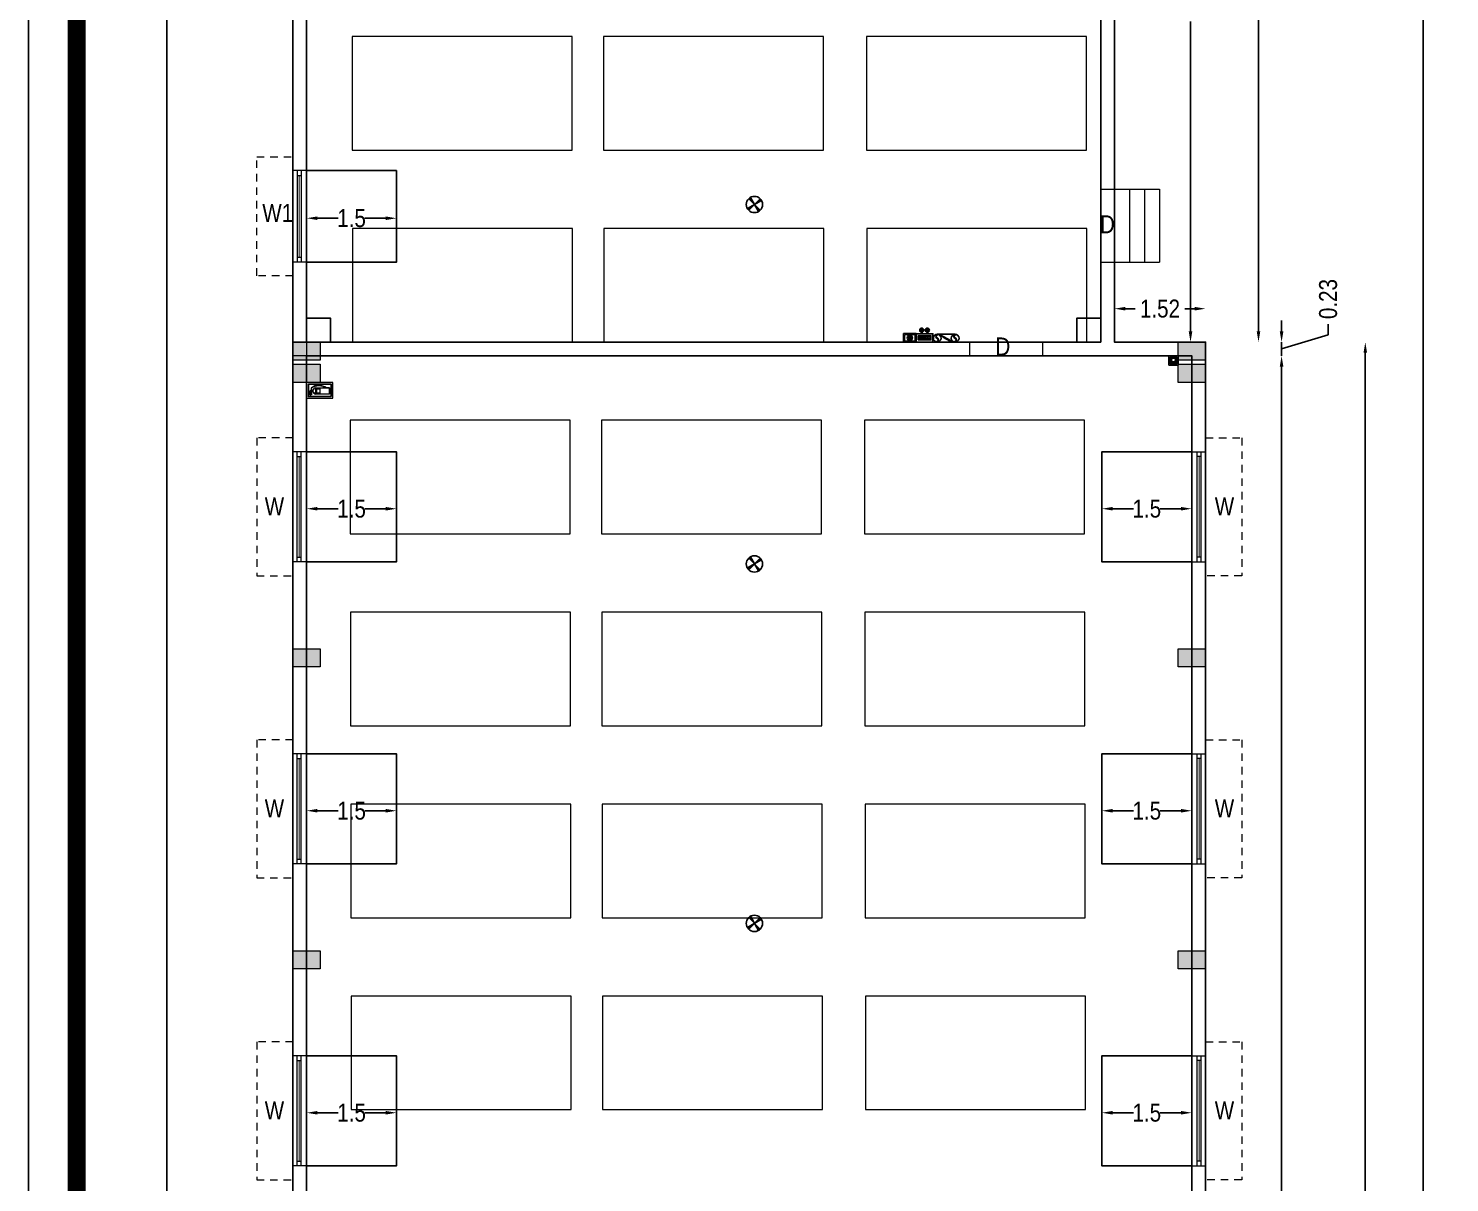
# Model space of a CAD drawing. Header units: metres. Extents: x 3750 to 6203, y 1588 to 3614.
# Drawn here: x 3750.25 to 3773.98, y 1624.79 to 1644.06 of the extents above; entities that cross this region are included whole.
import ezdxf

# ---------------------------------------------------------------- set-up
doc = ezdxf.new("R2010")
doc.units = ezdxf.units.M
doc.linetypes.add('HIDDEN2', pattern=[0.1875, 0.125, -0.0625])
for name, color, linetype in [('00', 7, 'Continuous'), ('BLK_1_FLR_0_CARPET_AREA', 14, 'Continuous'), ('BLK_1_FLR_0_KITCHEN', 2, 'Continuous'), ('BLK_1_FLR_0_REGULAR_ROOM_1', 2, 'Continuous'), ('BLK_1_FLR_0_ROOF_AREA', 54, 'Continuous'), ('BLK_1_FLR_0_ROOM_1_LIGHT_VENTILATION_1', 2, 'Continuous'), ('BLK_1_FLR_0_WASH', 30, 'Continuous'), ('SOLAR_PANEL', 3, 'Continuous'), ('VPORTS', 6, 'Continuous')]:
    doc.layers.add(name, color=color, linetype=linetype)
doc.styles.get("Standard").update_dxf_attribs({"font": 'swissc.ttf'})
doc.styles.add('style2a', font='swissc.ttf')
doc.dimstyles.new('ISO-25', dxfattribs={"dimtxt": 0.6, "dimasz": 0.18, "dimexe": 1.25, "dimexo": 0.625, "dimtad": 1, "dimdsep": 46, "dimtxsty": 'Standard', "dimcen": 0.18, "dimse1": 1, "dimse2": 1, "dimadec": 0, "dimazin": 0, "dimtfac": 1, "dimtmove": 0, "dimatfit": 3, "dimfxl": 0, "dimarcsym": 0})
doc.dimstyles.get("Standard").update_dxf_attribs({"dimtxt": 0.3, "dimasz": 0.18, "dimexe": 0.18, "dimexo": 0.0625, "dimgap": 0.09, "dimtad": 0, "dimzin": 0, "dimdsep": 46, "dimtxsty": 'style2a', "dimcen": 0.09, "dimse1": 1, "dimse2": 1, "dimadec": 0, "dimazin": 0, "dimtfac": 1, "dimtofl": 0, "dimtmove": 0, "dimatfit": 3, "dimfxl": 0, "dimtolj": 1, "dimtzin": 0, "dimarcsym": 0})

# ---------------------------------------------------------------- blocks, each defined once
blk = doc.blocks.new('*D8')
at = {"color": 0, "lineweight": -2, "ltscale": 10}
for p, q in [((3771.175461141424, 1639.004308479244), (3771.175461141424, 1639.184308479243)), ((3771.175461141424, 1638.709308479243), (3771.953026076488, 1638.942577959763)), ((3771.953026076488, 1638.942577959763), (3771.953026076488, 1639.122577959763)), ((3771.175461141424, 1638.594308479244), (3771.175461141424, 1638.824308479243)), ((3771.175461141424, 1638.414308479243), (3771.175461141424, 1638.234308479244))]:
    blk.add_line(p, q, dxfattribs=at)
at = {"color": 0, "ltscale": 10}
for points in [[(3771.145461141423, 1639.004308479244), (3771.205461141426, 1639.004308479244), (3771.175461141424, 1638.824308479243)], [(3771.145461141423, 1638.414308479243), (3771.205461141426, 1638.414308479243), (3771.175461141424, 1638.594308479244)]]:
    blk.add_solid(points, dxfattribs=at)
at = {"layer": 'Defpoints', "color": 0, "ltscale": 10}
for p in [(3769.448386127872, 1638.824308479243), (3771.175461141424, 1638.824308479243), (3769.448386127872, 1638.594308479244)]:
    blk.add_point(p, dxfattribs=at)
at = {"color": 0, "lineweight": 18, "ltscale": 10, "insert": (3771.953026076488, 1639.541603933787), "char_height": 0.3, "attachment_point": 5, "rotation": 90, "style": 'style2a'}
blk.add_mtext('\\A1;0.23', dxfattribs=at)
blk = doc.blocks.new('*D25')
at = {"color": 0, "lineweight": -2, "ltscale": 10}
for p, q in [((3771.175461141479, 1638.414308479243), (3771.175461141479, 1624.103853933791)), ((3771.175461141479, 1608.754308479247), (3771.175461141479, 1623.0647630247))]:
    blk.add_line(p, q, dxfattribs=at)
at = {"color": 0, "ltscale": 10}
for points in [[(3771.14546114148, 1638.414308479243), (3771.20546114148, 1638.414308479243), (3771.175461141479, 1638.594308479244)], [(3771.14546114148, 1608.754308479247), (3771.20546114148, 1608.754308479247), (3771.175461141479, 1608.574308479247)]]:
    blk.add_solid(points, dxfattribs=at)
at = {"layer": 'Defpoints', "color": 0, "ltscale": 10}
for p in [(3769.448386127873, 1638.594308479244), (3769.675587042269, 1608.574308479247), (3771.175461141479, 1608.574308479247)]:
    blk.add_point(p, dxfattribs=at)
at = {"color": 0, "lineweight": 18, "ltscale": 10, "insert": (3771.175461141479, 1623.584308479244), "char_height": 0.3, "attachment_point": 5, "rotation": 90, "style": 'style2a'}
blk.add_mtext('\\A1;30.02', dxfattribs=at)
blk = doc.blocks.new('*D11')
at = {"color": 0, "lineweight": -2, "ltscale": 10}
for p, q in [((3769.655433705409, 1650.374307443821), (3769.655433705409, 1645.201840429065)), ((3769.655433705409, 1639.004308479244), (3769.655433705409, 1644.176775494))]:
    blk.add_line(p, q, dxfattribs=at)
at = {"color": 0, "ltscale": 10}
for points in [[(3769.625433705409, 1650.374307443821), (3769.685433705409, 1650.374307443821), (3769.655433705409, 1650.554307443821)], [(3769.625433705409, 1639.004308479244), (3769.685433705409, 1639.004308479244), (3769.655433705409, 1638.824308479243)]]:
    blk.add_solid(points, dxfattribs=at)
at = {"layer": 'Defpoints', "color": 0, "ltscale": 10}
for p in [(3767.928358691842, 1650.554307443821), (3769.655433705409, 1650.554307443821), (3767.928358691842, 1638.824308479243, 5081.650757563739)]:
    blk.add_point(p, dxfattribs=at)
at = {"color": 0, "lineweight": 18, "ltscale": 10, "insert": (3769.655433705409, 1644.689307961531), "char_height": 0.3, "attachment_point": 5, "rotation": 90, "style": 'style2a'}
blk.add_mtext('\\A1;11.73', dxfattribs=at)
blk = doc.blocks.new('*D12')
at = {"color": 0, "lineweight": -2, "ltscale": 10}
for p, q in [((3768.565587042266, 1639.381134861323), (3768.732405224087, 1639.381134861323)), ((3769.725587042271, 1639.381134861323), (3769.558768860451, 1639.381134861323))]:
    blk.add_line(p, q, dxfattribs=at)
at = {"color": 0, "ltscale": 10}
for points in [[(3768.565587042266, 1639.411134861323), (3768.565587042266, 1639.351134861323), (3768.385587042266, 1639.381134861323)], [(3769.725587042271, 1639.411134861323), (3769.725587042271, 1639.351134861323), (3769.905587042271, 1639.381134861323)]]:
    blk.add_solid(points, dxfattribs=at)
at = {"layer": 'Defpoints', "color": 0, "ltscale": 10}
for p in [(3768.385587042266, 1639.381134861323), (3768.385587042266, 1638.22924704523), (3769.905587042271, 1638.172424104453)]:
    blk.add_point(p, dxfattribs=at)
at = {"color": 0, "lineweight": 18, "ltscale": 10, "insert": (3769.145587042269, 1639.381134861323), "char_height": 0.3, "attachment_point": 5, "style": 'style2a'}
blk.add_mtext('\\A1;1.52', dxfattribs=at)
blk = doc.blocks.new('*D28')
at = {"color": 0, "lineweight": -2, "ltscale": 10}
for p, q in [((3770.790331747669, 1656.934307443821), (3770.790331747669, 1648.482230039455)), ((3770.790331747669, 1639.004308479244), (3770.790331747669, 1647.45638588361))]:
    blk.add_line(p, q, dxfattribs=at)
at = {"color": 0, "ltscale": 10}
for points in [[(3770.760331747669, 1656.934307443821), (3770.820331747671, 1656.934307443821), (3770.790331747669, 1657.114307443821)], [(3770.760331747669, 1639.004308479244), (3770.820331747671, 1639.004308479244), (3770.790331747669, 1638.824308479243)]]:
    blk.add_solid(points, dxfattribs=at)
at = {"layer": 'Defpoints', "color": 0, "ltscale": 10}
for p in [(3768.385587042268, 1657.114307443821), (3768.385587042268, 1638.824308479243), (3770.790331747669, 1638.824308479243)]:
    blk.add_point(p, dxfattribs=at)
at = {"color": 0, "lineweight": 18, "ltscale": 10, "insert": (3770.790331747669, 1647.969307961531), "char_height": 0.3, "attachment_point": 5, "rotation": 90, "style": 'style2a'}
blk.add_mtext('\\A1;18.29', dxfattribs=at)
blk = doc.blocks.new('*D29')
at = {"color": 0, "lineweight": -2, "ltscale": 10}
for p, q in [((3772.573099527984, 1638.644308479243), (3772.573099527984, 1624.104438349375)), ((3772.573099527984, 1608.524308479247), (3772.573099527984, 1623.064178609115))]:
    blk.add_line(p, q, dxfattribs=at)
at = {"color": 0, "ltscale": 10}
for points in [[(3772.543099527985, 1638.644308479243), (3772.603099527984, 1638.644308479243), (3772.573099527984, 1638.824308479243)], [(3772.543099527985, 1608.524308479247), (3772.603099527984, 1608.524308479247), (3772.573099527984, 1608.344308479247)]]:
    blk.add_solid(points, dxfattribs=at)
at = {"layer": 'Defpoints', "color": 0, "ltscale": 10}
for p in [(3769.90558704227, 1638.824308479243), (3769.905587042273, 1608.344308479247), (3772.573099527984, 1608.344308479247)]:
    blk.add_point(p, dxfattribs=at)
at = {"color": 0, "lineweight": 18, "ltscale": 10, "insert": (3772.573099527984, 1623.584308479244), "char_height": 0.3, "attachment_point": 5, "rotation": 90, "style": 'style2a'}
blk.add_mtext('\\A1;30.48', dxfattribs=at)
blk = doc.blocks.new('*D30')
at = {"layer": 'BLK_1_FLR_0_ROOM_1_LIGHT_VENTILATION_1', "color": 0, "lineweight": -2}
for p, q in [((3768.355568446143, 1625.958306493498), (3768.702613900688, 1625.958306493498)), ((3769.495568446143, 1625.958306493498), (3769.148522991598, 1625.958306493498))]:
    blk.add_line(p, q, dxfattribs=at)
at = {"layer": 'BLK_1_FLR_0_ROOM_1_LIGHT_VENTILATION_1', "color": 0}
for points in [[(3768.355568446143, 1625.988306493498), (3768.355568446143, 1625.928306493497), (3768.175568446144, 1625.958306493498)], [(3769.495568446143, 1625.988306493498), (3769.495568446143, 1625.928306493497), (3769.675568446143, 1625.958306493498)]]:
    blk.add_solid(points, dxfattribs=at)
at = {"layer": 'Defpoints', "color": 0}
for p in [(3768.175568446144, 1625.989743031779), (3769.675568446143, 1625.989743031779), (3769.675568446143, 1625.958306493498)]:
    blk.add_point(p, dxfattribs=at)
at = {"layer": 'BLK_1_FLR_0_ROOM_1_LIGHT_VENTILATION_1', "color": 0, "insert": (3768.925568446144, 1625.958306493498), "char_height": 0.3, "attachment_point": 5}
blk.add_mtext('1.5', dxfattribs=at)
blk = doc.blocks.new('*D34')
at = {"layer": 'BLK_1_FLR_0_ROOM_1_LIGHT_VENTILATION_1', "color": 0, "lineweight": -2}
for p, q in [((3768.35556844614, 1630.999973160166), (3768.702613900685, 1630.999973160166)), ((3769.495568446141, 1630.999973160166), (3769.148522991594, 1630.999973160166))]:
    blk.add_line(p, q, dxfattribs=at)
at = {"layer": 'BLK_1_FLR_0_ROOM_1_LIGHT_VENTILATION_1', "color": 0}
for points in [[(3768.35556844614, 1631.029973160166), (3768.35556844614, 1630.969973160166), (3768.175568446139, 1630.999973160166)], [(3769.495568446141, 1631.029973160166), (3769.495568446141, 1630.969973160166), (3769.675568446141, 1630.999973160166)]]:
    blk.add_solid(points, dxfattribs=at)
at = {"layer": 'Defpoints', "color": 0}
for p in [(3768.175568446139, 1631.031409698445), (3769.675568446141, 1631.031409698445), (3769.675568446141, 1630.999973160166)]:
    blk.add_point(p, dxfattribs=at)
at = {"layer": 'BLK_1_FLR_0_ROOM_1_LIGHT_VENTILATION_1', "color": 0, "insert": (3768.925568446139, 1630.999973160166), "char_height": 0.3, "attachment_point": 5}
blk.add_mtext('1.5', dxfattribs=at)
blk = doc.blocks.new('*D35')
at = {"layer": 'BLK_1_FLR_0_ROOM_1_LIGHT_VENTILATION_1', "color": 0, "lineweight": -2}
for p, q in [((3768.355568446121, 1636.041639826831), (3768.702613900666, 1636.041639826831)), ((3769.495568446121, 1636.041639826831), (3769.148522991577, 1636.041639826831))]:
    blk.add_line(p, q, dxfattribs=at)
at = {"layer": 'BLK_1_FLR_0_ROOM_1_LIGHT_VENTILATION_1', "color": 0}
for points in [[(3768.355568446121, 1636.071639826831), (3768.355568446121, 1636.011639826831), (3768.175568446122, 1636.041639826831)], [(3769.495568446121, 1636.071639826831), (3769.495568446121, 1636.011639826831), (3769.67556844612, 1636.041639826831)]]:
    blk.add_solid(points, dxfattribs=at)
at = {"layer": 'Defpoints', "color": 0}
for p in [(3768.175568446122, 1636.07307636511), (3769.67556844612, 1636.07307636511), (3769.67556844612, 1636.041639826831)]:
    blk.add_point(p, dxfattribs=at)
at = {"layer": 'BLK_1_FLR_0_ROOM_1_LIGHT_VENTILATION_1', "color": 0, "insert": (3768.925568446122, 1636.041639826831), "char_height": 0.3, "attachment_point": 5}
blk.add_mtext('1.5', dxfattribs=at)
blk = doc.blocks.new('*D46')
at = {"layer": 'BLK_1_FLR_0_ROOM_1_LIGHT_VENTILATION_1', "color": 0, "lineweight": -2}
for p, q in [((3755.079559610221, 1640.891071243031), (3755.426605064767, 1640.891071243031)), ((3756.219559610221, 1640.891071243031), (3755.872514155676, 1640.891071243031))]:
    blk.add_line(p, q, dxfattribs=at)
at = {"layer": 'BLK_1_FLR_0_ROOM_1_LIGHT_VENTILATION_1', "color": 0}
for points in [[(3755.079559610221, 1640.921071243031), (3755.079559610221, 1640.861071243031), (3754.899559610223, 1640.891071243031)], [(3756.219559610221, 1640.921071243031), (3756.219559610221, 1640.861071243031), (3756.399559610223, 1640.891071243031)]]:
    blk.add_solid(points, dxfattribs=at)
at = {"layer": 'Defpoints', "color": 0}
for p in [(3754.899559610223, 1640.92250778131), (3754.899559610223, 1640.891071243031), (3756.399559610223, 1640.92250778131)]:
    blk.add_point(p, dxfattribs=at)
at = {"layer": 'BLK_1_FLR_0_ROOM_1_LIGHT_VENTILATION_1', "color": 0, "insert": (3755.649559610223, 1640.891071243031), "char_height": 0.3, "attachment_point": 5}
blk.add_mtext('1.5', dxfattribs=at)
blk = doc.blocks.new('auto-sprinkler')
at = {"layer": '00'}
h = blk.add_hatch(color=161, dxfattribs=at)
h.dxf.hatch_style = 1
h.paths.add_polyline_path([(5.82e-14, -1.293e-13), (-0.0750000000000014, 0.1299038105677039, 0.0655434628151658), (-0.106066017177958, 0.1060660171780574)])
h.paths.add_polyline_path([(-1.805e-13, -6.54e-14), (0.1299038105676527, 0.0749999999999943, 0.0655434628153172), (0.1060660171779424, 0.1060660171780148)])
h.paths.add_polyline_path([(0.0749999999999432, -0.1299038105676598, 0.0655434628150144), (0.1060660171778358, -0.1060660171780774), (5.83e-14, -1.293e-13)])
h.paths.add_polyline_path([(-0.129903810567711, -0.0749999999999502, 0.0655434628151658), (-0.1060660171780645, -0.1060660171779068), (-1.804e-13, -6.53e-14)])
at = {"layer": '00', "color": 170}
for points in [[(-0.1299038105676409, -0.0749999999999098), (0.1299038105675827, 0.0749999999999538)], [(-0.1060660171781656, -0.1060660171780079), (0.1060660171777663, 0.1060660171778387)], [(0.1060660171777663, -0.1060660171780079), (-0.1060660171778245, 0.106066017177924)], [(0.0749999999999027, -0.1299038105675898), (-0.0749999999999609, 0.1299038105676338)]]:
    blk.add_lwpolyline(points, dxfattribs=at)
blk.add_circle((-2.91e-14, 2.2e-14), 0.15, dxfattribs=at)
blk = doc.blocks.new('cylinder1')
for color, points in [(250, [(-7.5, 38.5), (-7.5, 37), (-1.5, 37), (1.819e-12, 37), (1.819e-12, 38.49999999999989)]), (250, [(-1.5, 36.49111867737474), (-1.5, 37), (-7.5, 35.86409997163537), (-7.5, 35.60965931032275), (-6.156004991853456, 35.60965931032275)]), (7, [(-3.582362558996101, 28.5413344918561, 1), (-4.882362558996101, 28.5413344918561, 1)]), (250, [(-1.5, 37), (-1.5, 33), (0, 33), (0, 34), (-0.25, 34), (-0.25, 36), (0, 36), (0, 37)]), (253, [(0.25, 36), (-0.25, 36), (-0.25, 34), (0.25, 34)]), (250, [(1.5, 37), (0, 37), (0, 36), (0.25, 36), (0.25, 34), (0, 34), (0, 33), (1.5, 33)]), (250, [(1.5, 36), (1.5, 35.5), (6.005287903726634, 35.5, -0.3128595630404711), (6, 6.750000000000008), (6, 6.199155247696468, 0.33166186902408), (6.116349988142244, 36)]), (254, [(6, 5.949155247696468), (6, 5.699155247696468), (6.5, 5.699155247696468), (6.5, 7.499999999999996), (6, 7.499999999999996), (6, 7.249999999999996), (6.25, 7.249999999999996), (6.25, 5.949155247696468)])]:
    blk.add_hatch(color=color).paths.add_polyline_path(points)
at = {"lineweight": 25}
for points in [[(-1.5, 36.49111867737474), (-6.156004991853478, 35.60965931032274), (-7.5, 35.60965931032274), (-7.5, 35.86409997163537), (-1.5, 37), (-7.5, 37), (-7.5, 38.5), (1.819e-12, 38.49999999999989), (1.819e-12, 37)], [(-1.5, 37), (1.5, 37), (1.5, 32.80947501931109)], [(-1.5, 32.80947501931109), (-1.5, 37)], [(-1.5, 33), (1.5, 33)], [(0, 36), (0, 37)], [(0, 33), (0, 34)]]:
    blk.add_lwpolyline(points, dxfattribs=at)
at = {"lineweight": 15}
blk.add_lwpolyline([(-6, 27), (6, 27, 0.9999999999999998)], format="xyb", close=True, dxfattribs=at)
at = {"lineweight": 25}
blk.add_lwpolyline([(0.25, 34), (0.25, 36), (-0.25, 36), (-0.25, 34)], close=True, dxfattribs=at)
at = {"lineweight": 20}
blk.add_lwpolyline([(6, 6.75), (6, 6.199155247696468, 0.33166186902408), (6.116349988142244, 36), (1.5, 36), (1.5, 35.5), (6.005287903726638, 35.5, -0.3128595630404712)], format="xyb", close=True, dxfattribs=at)
for points in [[(-6, 27), (6, 27)], [(-6, 0), (6, 0)], [(6, 13.5), (6, 0)], [(6, 6.75), (6, 0)]]:
    blk.add_lwpolyline(points)
at = {"lineweight": 15}
for points in [[(-6, 27), (6, 27), (6, 0), (-6, 0)], [(-4, 19), (-4, 25), (4, 25), (4, 19)]]:
    blk.add_lwpolyline(points, close=True, dxfattribs=at)
blk.add_lwpolyline([(6, 5.949155247696468), (6, 5.699155247696468), (6.5, 5.699155247696468), (6.5, 7.499999999999996), (6, 7.499999999999996), (6, 7.249999999999996), (6.25, 7.249999999999996), (6.25, 5.949155247696468)], close=True)
at = {"lineweight": 25}
blk.add_circle((-4.232362558996101, 28.5413344918561), 0.75, dxfattribs=at)
blk.add_circle((-4.232362558996101, 28.5413344918561), 0.65)
blk = doc.blocks.new('cylinderfinal')
at = {"lineweight": 20}
for points in [[(-13.5, -45), (13.5, -45), (13.5, 0), (-13.5, 0)], [(-10.5, -42), (10.5, -42), (10.5, -3.000000000000003), (-10.5, -3)]]:
    blk.add_lwpolyline(points, close=True, dxfattribs=at)
blk.add_lwpolyline([(-10.5, -42), (10.5, -42), (10.5, -3.000000000000003), (-10.5, -3)], close=True)
at = {"lineweight": 15, "xscale": 0.8699999999998906, "yscale": 0.8699999999998906, "zscale": 1.5}
blk.add_blockref('cylinder1', (-0.9169508714730908, -39.34066445374083), dxfattribs=at)
blk = doc.blocks.new('siern')
blk.add_hatch(color=5).paths.add_polyline_path([(-0.1593222198534196, 4.061119889346909, -0.050918795279975), (-2.084215844903134, 0.0151086477926867, 0.0925672966546958), (-4.033540109677136, -4.074294274310353, -0.0032073073232835), (-4.026732467605971, -4.061119889249931, -0.0483688946395163), (-3.836825126619751, -3.704532133112332, -0.0178884246563004), (-1.736111600250296, -0.1050856800138717, 0.1175623139878069)])
at = {"layer": 'VPORTS', "lineweight": 18}
h = blk.add_hatch(color=20, dxfattribs=at)
edge = h.paths.add_edge_path()
edge.add_arc((-3.003242993894826, 5.125836620620271), 1.15591213153334, 152.305571092109, 342.6944289075761)
edge.add_arc((-1.069537870018141, 4.324869732675344), 0.947658435111645, -16.15980825423901, 151.159808253957, ccw=False)
edge.add_arc((-1.182811693612317, 4.598336933856721), 1.155912131525198, 332.3055710921348, 522.6944289076076)
edge.add_arc((-3.116516817488141, 5.399303821803434), 0.9476584351198534, 163.8401917457499, 331.159808253898, ccw=False)
h = blk.add_hatch(color=20, dxfattribs=at)
edge = h.paths.add_edge_path()
edge.add_arc((-3.003242993894497, -4.598336933864606), 1.155912131531942, 152.3055710922763, 342.6944289077433)
edge.add_arc((-1.069537870018141, -5.399303821805893), 0.947658435111645, -16.15980825423901, 151.159808253957, ccw=False)
edge.add_arc((-1.182811693611987, -5.125836620620876), 1.155912131526594, 332.3055710919675, 522.6944289074403)
edge.add_arc((-3.116516817488947, -4.324869732677806), 0.9476584351170516, 163.8401917461589, 331.1598082543069, ccw=False)
at = {"color": 1}
for points in [[(-4.186054687499563, -4.862086777240619), (-4.186054687499563, 4.862086777240619)], [(0, -4.862086777240619), (0, 4.862086777240619)]]:
    blk.add_lwpolyline(points, dxfattribs=at)
at = {"color": 5}
blk.add_lwpolyline([(-0.1593222198534196, 4.061119889346909, -0.050918795279975), (-2.084215844903134, 0.0151086477926867, 0.0925672966540532), (-4.033540109669047, -4.074294274279964, -0.0196862209365316), (-1.736111600250296, -0.1050856800138717, 0.1175623139878069)], format="xyb", close=True, dxfattribs=at)
at = {"layer": 'VPORTS', "color": 251, "lineweight": 18}
for points in [[(-4.026732467633336, 5.663053665186451, 1.095032819744272), (-1.899656831361426, 4.781990088442399, -0.8950427931265029), (-0.159322219880778, 4.061119889294785, 1.095032819744327), (-2.286397856138135, 4.942183466031565, -0.8950427931261273)], [(-4.026732467633336, -4.061119889302061, 1.095032819744272), (-1.899656831361426, -4.942183466038841, -0.8950427931265029), (-0.159322219880778, -5.663053665186451, 1.095032819744327), (-2.286397856138135, -4.781990088442399, -0.8950427931261273)]]:
    blk.add_lwpolyline(points, format="xyb", close=True, dxfattribs=at)
at = {"layer": 'VPORTS'}
for centre in [(-2.093027343749779, 4.862086777240619), (-2.093027343749779, -4.862086777240619)]:
    blk.add_circle(centre, 2.09302734375, dxfattribs=at)
at = {"layer": 'VPORTS', "lineweight": 18}
blk.add_circle((-2.093027343749779, -4.862086777240619), 2.09302734375, dxfattribs=at)
blk = doc.blocks.new('EmerLight')
at = {"lineweight": 18}
h = blk.add_hatch(dxfattribs=at)
h.set_pattern_fill('HONEY', color=145, scale=7.5, style=0)
h.set_pattern_definition([(0, (-23575.41711731013, -1310.215376773727), (1.40625, 0.8118988124999997), [0.9375, -1.875]), (120, (-23575.41711731013, -1310.215376773727), (-1.406249996927416, 0.8118988178218671), [0.9374999999999996, -1.874999999999999]), (59.99999999999999, (-23575.41711731013, -1310.215376773727), (3.0725816e-09, 1.623797630321865), [-1.875, 0.9375])])
h.paths.add_polyline_path([(-3.75, 2.25), (9.75, 2.25), (9.75, 6.75), (-3.75, 6.75)])
h = blk.add_hatch(color=1)
edge = h.paths.add_edge_path()
edge.add_arc((0, 12.75), 2.25, 0, 360)
for points in [[(-0.375, 9), (0.375, 9), (0.375, 10.53147008133764, -0.083920216900384), (-0.375, 10.53147008133764)], [(6.375, 10.53147008133764, -0.083920216900384), (5.625, 10.53147008133764), (5.625, 9), (6.375, 9)]]:
    blk.add_hatch(color=171).paths.add_polyline_path(points)
h = blk.add_hatch(color=1)
edge = h.paths.add_edge_path()
edge.add_arc((6, 12.75), 2.25, 0, 360)
at = {"color": 5}
for points in [[(-6, 0), (12, 0), (12, 9), (-6, 9)], [(-3.75, 2.25), (9.75, 2.25), (9.75, 6.75), (-3.75, 6.75)]]:
    blk.add_lwpolyline(points, close=True, dxfattribs=at)
at = {"color": 171}
for points in [[(-0.375, 10.53147008133766), (-0.375, 9)], [(0.375, 10.53147008133766), (0.375, 9)], [(5.625, 10.53147008133766), (5.625, 9)], [(6.375, 10.53147008133766), (6.375, 9)]]:
    blk.add_lwpolyline(points, dxfattribs=at)
at = {"color": 1}
for centre in [(0, 12.75), (6, 12.75)]:
    blk.add_circle(centre, 2.25, dxfattribs=at)
blk = doc.blocks.new('switch1')
for points in [[(-7.875, 10.34466991411068), (-7.5, 9.96966991411068), (-7.5, 2.030330085889318), (-7.875, 1.655330085889318)], [(7.344669914111362, 10.87500000000051), (6.969669914111362, 10.5), (-6.969669914111362, 10.50000000000051), (-7.344669914111362, 10.875)], [(-7.344669914111362, 1.124999999999487), (-6.969669914111362, 1.5), (6.969669914111362, 1.499999999999485), (7.344669914111362, 1.125)], [(7.875, 1.655330085889318), (7.5, 2.030330085889318), (7.5, 9.96966991411068), (7.875, 10.34466991411068)]]:
    blk.add_hatch(color=254).paths.add_polyline_path(points)
h = blk.add_hatch(color=20)
edge = h.paths.add_edge_path()
edge.add_arc((0, 6), 3.75, 0, 360)
edge = h.paths.add_edge_path(flags=17)
edge.add_arc((0, 6), 2.25, 0, 360)
h = blk.add_hatch()
h.set_pattern_fill('ANSI31', color=1, scale=0.3, style=0)
h.set_pattern_definition([(45, (0, 0), (-0.6735192090801866, 0.6735192090801866), [])])
edge = h.paths.add_edge_path()
edge.add_arc((0, 6), 2.25, 0, 360)
at = {"color": 7, "lineweight": 25}
blk.add_lwpolyline([(-9, 0), (9, 0), (9, 12), (-9, 12)], close=True, dxfattribs=at)
at = {"color": 7, "lineweight": 20}
for points in [[(-7.875, 10.34466991411068), (-7.5, 9.96966991411068), (-7.5, 2.030330085889318), (-7.875, 1.655330085889318)], [(7.344669914111362, 10.87500000000051), (6.969669914111362, 10.5), (-6.969669914111362, 10.50000000000051), (-7.344669914111362, 10.875)], [(-7.344669914111362, 1.124999999999487), (-6.969669914111362, 1.5), (6.969669914111362, 1.499999999999485), (7.344669914111362, 1.125)], [(7.875, 1.655330085889318), (7.5, 2.030330085889318), (7.5, 9.96966991411068), (7.875, 10.34466991411068)]]:
    blk.add_lwpolyline(points, close=True, dxfattribs=at)
at = {"color": 20, "lineweight": 5}
for radius in [3.75, 2.25]:
    blk.add_circle((0, 6), radius, dxfattribs=at)
blk = doc.blocks.new('firehose')
for color, points in [(1, [(17.86590924663701, -33.80699138375383, -0.116019250224305), (19.87579712504467, -42.77884124641268, 8.409187339897612), (14.59864054587834, -51.09568462217719), (14.77462580959121, -50.77462580962811, 0.1304771358826283), (16.87429619267437, -42.26563069466236, -8.334124280871839)]), (1, [(14.77462580960812, -50.77462580959722), (16.97056274847867, -52.97056274847321, 1.016121270503578), (-17.69770766127203, -32.71501239939127, 0.1199886114363758), (-17.22691750119171, -41.21855472397618, -1.237160893247075)]), (46, [(11.7215557009913, -56.1764135710655), (11.1782557328388, -55.44013883738443), (13.28999017388378, -53.48312164735034), (14.77462580960855, -50.77462580959764), (16.97056274848546, -52.97056274848), (14.64841727244311, -54.01667111922507)])]:
    blk.add_hatch(color=color).paths.add_polyline_path(points)
at = {"color": 240}
blk.add_lwpolyline([(-36, -72), (36, -72), (36, 0), (-36, 0)], close=True, dxfattribs=at)
at = {"color": 46}
blk.add_lwpolyline([(11.7215557009913, -56.1764135710655), (11.1782557328388, -55.44013883738443), (13.28999017388378, -53.48312164735034), (14.77462580960855, -50.77462580959764), (16.97056274848546, -52.97056274848), (14.64841727244311, -54.01667111922507)], close=True, dxfattribs=at)
at = {"color": 240}
for radius in [36, 33, 30, 27, 24]:
    blk.add_circle((0, -36), radius, dxfattribs=at)
for centre, radius, start, end in [((0, -36), 21, 341.1675392881562, 315.0000000001473), ((0, -36), 18, 6.997948917371504, 339.6294282853439), ((-0.2015950538298057, -42.56555608450435), 20.07852502711841, 328.7873606831993, 150.6199113101466), ((-0.2015950538298057, -42.56555608450435), 17.0785250271184, 331.2710783775393, 175.476322851673)]:
    blk.add_arc(centre, radius, start, end, dxfattribs=at)
blk = doc.blocks.new('*D549')
at = {"layer": 'BLK_1_FLR_0_ROOM_1_LIGHT_VENTILATION_1', "color": 0, "lineweight": -2}
for p, q in [((3755.079578206353, 1625.958306493496), (3755.426623660898, 1625.958306493496)), ((3756.219578206354, 1625.958306493496), (3755.872532751808, 1625.958306493496))]:
    blk.add_line(p, q, dxfattribs=at)
at = {"layer": 'BLK_1_FLR_0_ROOM_1_LIGHT_VENTILATION_1', "color": 0}
for points in [[(3755.079578206353, 1625.988306493496), (3755.079578206353, 1625.928306493496), (3754.899578206353, 1625.958306493496)], [(3756.219578206354, 1625.988306493496), (3756.219578206354, 1625.928306493496), (3756.399578206353, 1625.958306493496)]]:
    blk.add_solid(points, dxfattribs=at)
at = {"layer": 'Defpoints', "color": 0}
for p in [(3754.899578206353, 1625.989743031777), (3754.899578206353, 1625.958306493496), (3756.399578206353, 1625.989743031777)]:
    blk.add_point(p, dxfattribs=at)
at = {"layer": 'BLK_1_FLR_0_ROOM_1_LIGHT_VENTILATION_1', "color": 0, "insert": (3755.649578206353, 1625.958306493496), "char_height": 0.3, "attachment_point": 5}
blk.add_mtext('1.5', dxfattribs=at)
blk = doc.blocks.new('*D547')
at = {"layer": 'BLK_1_FLR_0_ROOM_1_LIGHT_VENTILATION_1', "color": 0, "lineweight": -2}
for p, q in [((3755.079578206355, 1630.999973160166), (3755.426623660902, 1630.999973160166)), ((3756.219578206358, 1630.999973160166), (3755.872532751812, 1630.999973160166))]:
    blk.add_line(p, q, dxfattribs=at)
at = {"layer": 'BLK_1_FLR_0_ROOM_1_LIGHT_VENTILATION_1', "color": 0}
for points in [[(3755.079578206355, 1631.029973160165), (3755.079578206355, 1630.969973160166), (3754.899578206357, 1630.999973160166)], [(3756.219578206358, 1631.029973160165), (3756.219578206358, 1630.969973160166), (3756.399578206357, 1630.999973160166)]]:
    blk.add_solid(points, dxfattribs=at)
at = {"layer": 'Defpoints', "color": 0}
for p in [(3754.899578206357, 1631.031409698444), (3754.899578206357, 1630.999973160166), (3756.399578206357, 1631.031409698444)]:
    blk.add_point(p, dxfattribs=at)
at = {"layer": 'BLK_1_FLR_0_ROOM_1_LIGHT_VENTILATION_1', "color": 0, "insert": (3755.649578206357, 1630.999973160166), "char_height": 0.3, "attachment_point": 5}
blk.add_mtext('1.5', dxfattribs=at)
blk = doc.blocks.new('*D548')
at = {"layer": 'BLK_1_FLR_0_ROOM_1_LIGHT_VENTILATION_1', "color": 0, "lineweight": -2}
for p, q in [((3755.079578206376, 1636.041639826831), (3755.426623660921, 1636.041639826831)), ((3756.219578206375, 1636.041639826831), (3755.872532751829, 1636.041639826831))]:
    blk.add_line(p, q, dxfattribs=at)
at = {"layer": 'BLK_1_FLR_0_ROOM_1_LIGHT_VENTILATION_1', "color": 0}
for points in [[(3755.079578206376, 1636.071639826831), (3755.079578206376, 1636.011639826831), (3754.899578206376, 1636.041639826831)], [(3756.219578206375, 1636.071639826831), (3756.219578206375, 1636.011639826831), (3756.399578206374, 1636.041639826831)]]:
    blk.add_solid(points, dxfattribs=at)
at = {"layer": 'Defpoints', "color": 0}
for p in [(3754.899578206376, 1636.07307636511), (3754.899578206376, 1636.041639826831), (3756.399578206374, 1636.07307636511)]:
    blk.add_point(p, dxfattribs=at)
at = {"layer": 'BLK_1_FLR_0_ROOM_1_LIGHT_VENTILATION_1', "color": 0, "insert": (3755.649578206374, 1636.041639826831), "char_height": 0.3, "attachment_point": 5}
blk.add_mtext('1.5', dxfattribs=at)

msp = doc.modelspace()

# ---------------------------------------------------------------- hatches: boundary and pattern name
at = {"lineweight": 18, "ltscale": 10}
h = msp.add_hatch(color=256, dxfattribs=at)
h.dxf.hatch_style = 1
h.paths.add_polyline_path([(3754.669559610234, 1638.824308479243), (3754.669559610234, 1638.519507869623), (3755.126760524637, 1638.519507869623), (3755.126760524637, 1638.824308479243)])
h = msp.add_hatch(color=256, dxfattribs=at)
h.dxf.hatch_style = 1
h.paths.add_polyline_path([(3769.448386127869, 1638.824308479243), (3769.448386127869, 1638.519507869623), (3769.905587042271, 1638.519507869623), (3769.905587042271, 1638.824308479243)])
h = msp.add_hatch(color=256, dxfattribs=at)
h.dxf.hatch_style = 1
h.paths.add_polyline_path([(3754.669559610234, 1638.452685964275), (3754.669559610234, 1638.147885354655), (3755.126760524637, 1638.147885354655), (3755.126760524637, 1638.452685964275)])
h = msp.add_hatch(color=256, dxfattribs=at)
h.dxf.hatch_style = 1
h.paths.add_polyline_path([(3769.448386127869, 1638.452685964275), (3769.448386127869, 1638.147885354655), (3769.905587042271, 1638.147885354655), (3769.905587042271, 1638.452685964275)])
h = msp.add_hatch(color=256, dxfattribs=at)
h.dxf.hatch_style = 1
h.paths.add_polyline_path([(3754.669559610214, 1633.705042117386), (3754.669559610214, 1633.400241507767), (3755.126760524619, 1633.400241507767), (3755.126760524619, 1633.705042117386)])
h = msp.add_hatch(color=256, dxfattribs=at)
h.dxf.hatch_style = 1
h.paths.add_polyline_path([(3769.44838612785, 1633.705042117386), (3769.44838612785, 1633.400241507767), (3769.905587042252, 1633.400241507767), (3769.905587042252, 1633.705042117386)])
h = msp.add_hatch(color=256, dxfattribs=at)
h.dxf.hatch_style = 1
h.paths.add_polyline_path([(3754.669559610234, 1628.66337545072), (3754.669559610234, 1628.358574841102), (3755.126760524637, 1628.358574841102), (3755.126760524637, 1628.66337545072)])
h = msp.add_hatch(color=256, dxfattribs=at)
h.dxf.hatch_style = 1
h.paths.add_polyline_path([(3769.448386127869, 1628.66337545072), (3769.448386127869, 1628.358574841102), (3769.905587042271, 1628.358574841102), (3769.905587042271, 1628.66337545072)])

# ---------------------------------------------------------------- linework, layer by layer
at = {"linetype": 'Continuous', "lineweight": 18}
for p, q in [((3754.669559610226, 1657.114307443819), (3754.669559610226, 1608.344308479247)), ((3768.38558704226, 1641.377507781308), (3768.385587042266, 1657.114307443819)), ((3754.899559610223, 1650.55430744382), (3754.899559610225, 1608.574308479246)), ((3768.155587042274, 1641.377507781308), (3768.155587042267, 1650.55430744382)), ((3768.155587042271, 1641.377507781308), (3768.385587042252, 1641.377507781308)), ((3768.385587042252, 1641.377507781308), (3768.385587042259, 1640.15750778131)), ((3768.385587042252, 1641.377507781308), (3769.135587042252, 1641.377507781308)), ((3768.635587042253, 1641.377507781311), (3768.635587042259, 1640.157507781311)), ((3768.885587042252, 1641.377507781311), (3768.885587042257, 1640.157507781311)), ((3769.135587042252, 1641.377507781313), (3769.135587042259, 1640.157507781313)), ((3768.155587042271, 1638.824308479243), (3768.155587042274, 1640.15750778131)), ((3768.155587042271, 1640.15750778131), (3768.38558704226, 1640.15750778131)), ((3768.385587042264, 1638.824308479243), (3768.38558704226, 1640.15750778131)), ((3768.385587042259, 1640.15750778131), (3769.135587042259, 1640.15750778131)), ((3765.970286678359, 1638.824308479243), (3754.669559610226, 1638.824308479243)), ((3765.970286678359, 1638.594308479242), (3765.970286678359, 1638.824308479243)), ((3768.155587042264, 1638.824308479243), (3767.190286678365, 1638.824308479243)), ((3767.19028667836, 1638.594308479242), (3767.19028667836, 1638.824308479243)), ((3769.90558704227, 1638.824308479243), (3768.38558704226, 1638.824308479243)), ((3769.90558704227, 1608.344308479247), (3769.90558704227, 1638.824308479243)), ((3765.970286678364, 1638.594308479242), (3754.669559610226, 1638.594308479242)), ((3769.675587042267, 1638.594308479242), (3767.190286678365, 1638.594308479242)), ((3769.675587042267, 1608.574308479246), (3769.675587042267, 1638.594308479242))]:
    msp.add_line(p, q, dxfattribs=at)
at = {"lineweight": 18}
for p, q in [((3754.899559610223, 1641.686710219712), (3754.670959153024, 1641.686710219712)), ((3754.743524783637, 1641.686710219712), (3754.743524783637, 1640.15750778131)), ((3754.743524783637, 1641.605500068527), (3754.807522873998, 1641.605500068527)), ((3754.807522873998, 1641.686710219712), (3754.807522873998, 1640.15750778131)), ((3754.899559610223, 1640.15750778131), (3754.670959153024, 1640.15750778131)), ((3754.743524783637, 1640.238717932494), (3754.807522873998, 1640.238717932494)), ((3754.899578206376, 1636.99307636511), (3754.670977749178, 1636.99307636511)), ((3754.74354337979, 1635.153873926709), (3754.74354337979, 1636.99307636511)), ((3754.74354337979, 1636.911866213926), (3754.807541470154, 1636.911866213926)), ((3754.807541470154, 1635.153873926709), (3754.807541470154, 1636.99307636511)), ((3769.67556844612, 1636.99307636511), (3769.90416890332, 1636.99307636511)), ((3769.767605182344, 1635.153873926709), (3769.767605182344, 1636.99307636511)), ((3769.831603272706, 1636.911866213926), (3769.767605182344, 1636.911866213926)), ((3769.831603272706, 1635.153873926709), (3769.831603272706, 1636.99307636511)), ((3754.899578206376, 1635.153873926709), (3754.670977749178, 1635.153873926709)), ((3754.74354337979, 1635.235084077893), (3754.807541470154, 1635.235084077893)), ((3769.67556844612, 1635.153873926709), (3769.90416890332, 1635.153873926709)), ((3769.831603272706, 1635.235084077893), (3769.767605182344, 1635.235084077893)), ((3754.899578206357, 1631.951409698444), (3754.670977749157, 1631.951409698444)), ((3754.743543379773, 1630.112207260044), (3754.743543379773, 1631.951409698444)), ((3754.743543379773, 1631.870199547261), (3754.807541470132, 1631.870199547261)), ((3754.807541470132, 1630.112207260044), (3754.807541470132, 1631.951409698444)), ((3769.675568446141, 1631.951409698444), (3769.90416890334, 1631.951409698444)), ((3769.767605182364, 1630.112207260044), (3769.767605182364, 1631.951409698444)), ((3769.831603272724, 1631.870199547261), (3769.767605182364, 1631.870199547261)), ((3769.831603272724, 1630.112207260044), (3769.831603272724, 1631.951409698444)), ((3754.743543379773, 1630.193417411228), (3754.807541470132, 1630.193417411228)), ((3769.831603272724, 1630.193417411228), (3769.767605182364, 1630.193417411228)), ((3754.899578206357, 1630.112207260044), (3754.670977749157, 1630.112207260044)), ((3769.675568446141, 1630.112207260044), (3769.90416890334, 1630.112207260044)), ((3754.899578206353, 1626.909743031777), (3754.670977749157, 1626.909743031777)), ((3754.743543379767, 1625.070540593378), (3754.743543379767, 1626.909743031777)), ((3754.807541470131, 1625.070540593378), (3754.807541470131, 1626.909743031777)), ((3769.675568446143, 1626.909743031777), (3769.90416890334, 1626.909743031777)), ((3769.767605182366, 1625.070540593378), (3769.767605182366, 1626.909743031777)), ((3769.831603272729, 1625.070540593378), (3769.831603272729, 1626.909743031777)), ((3754.743543379767, 1626.828532880594), (3754.807541470131, 1626.828532880594)), ((3769.831603272729, 1626.828532880594), (3769.767605182366, 1626.828532880594)), ((3754.899578206353, 1625.070540593378), (3754.670977749157, 1625.070540593378)), ((3754.743543379767, 1625.15175074456), (3754.807541470131, 1625.15175074456)), ((3769.675568446143, 1625.070540593378), (3769.90416890334, 1625.070540593378)), ((3769.831603272729, 1625.15175074456), (3769.767605182366, 1625.15175074456))]:
    msp.add_line(p, q, dxfattribs=at)
for points in [[(3750.254882506671, 1603.828065971189), (3750.254882506671, 1687.717815971189), (3868.857632506671, 1687.717815971189), (3868.857632506671, 1603.828065971189)], [(3750.254882506671, 1687.717691373953), (3868.857632506671, 1687.717566776717), (3868.857632506671, 1603.828065971189), (3750.254882506671, 1603.828190568425)]]:
    msp.add_lwpolyline(points, close=True)
at = {"const_width": 0.3035954407884729}
msp.add_lwpolyline([(3751.05946406353, 1604.632772125284), (3868.053050949807, 1604.632647528048), (3868.053050949807, 1686.912985219856), (3751.05946406353, 1686.913109817092)], close=True, dxfattribs=at)
at = {"ltscale": 0.01}
msp.add_lwpolyline([(3752.565897397365, 1661.688118417923), (3773.537402834164, 1661.688118417923), (3773.537402834164, 1604.90315768176), (3752.565897397365, 1604.90315768176)], close=True, dxfattribs=at)
at = {"linetype": 'HIDDEN2', "lineweight": 18}
for points in [[(3754.670958416224, 1639.93109873613), (3754.067067434747, 1639.93109873613), (3754.067067434747, 1641.91671021971), (3754.670958416224, 1641.91671021971)], [(3754.669578206375, 1637.223076365109), (3754.065687224898, 1637.223076365109), (3754.065687224898, 1634.92387392671), (3754.669578206375, 1634.92387392671)], [(3769.905568446122, 1637.223076365109), (3770.509459427599, 1637.223076365109), (3770.509459427599, 1634.92387392671), (3769.905568446122, 1634.92387392671)], [(3754.669578206357, 1632.181409698443), (3754.06568722488, 1632.181409698443), (3754.06568722488, 1629.882207260044), (3754.669578206357, 1629.882207260044)], [(3769.905568446139, 1632.181409698443), (3770.509459427617, 1632.181409698443), (3770.509459427617, 1629.882207260044), (3769.905568446139, 1629.882207260044)], [(3754.669578206355, 1627.139743031777), (3754.065687224876, 1627.139743031777), (3754.065687224876, 1624.840540593378), (3754.669578206355, 1624.840540593378)], [(3769.905568446141, 1627.139743031777), (3770.50945942762, 1627.139743031777), (3770.50945942762, 1624.840540593378), (3769.905568446141, 1624.840540593378)]]:
    msp.add_lwpolyline(points, dxfattribs=at)
at = {"lineweight": 18, "const_width": 0.0190500381}
for points in [[(3754.775523828821, 1641.605500068527), (3754.775523828821, 1640.238717932494)], [(3754.775542424975, 1635.235084077893), (3754.775542424975, 1636.911866213926)], [(3769.799604227522, 1635.235084077893), (3769.799604227522, 1636.911866213926)], [(3754.775542424955, 1630.193417411228), (3754.775542424955, 1631.870199547261)], [(3769.799604227542, 1630.193417411228), (3769.799604227542, 1631.870199547261)], [(3754.77554242495, 1625.15175074456), (3754.77554242495, 1626.828532880594)], [(3769.799604227546, 1625.15175074456), (3769.799604227546, 1626.828532880594)]]:
    msp.add_lwpolyline(points, dxfattribs=at)
at = {"lineweight": 18, "ltscale": 10}
for points in [[(3754.669559610234, 1638.824308479243), (3755.126760524637, 1638.824308479243), (3755.126760524637, 1638.519507869623), (3754.669559610234, 1638.519507869623)], [(3769.448386127869, 1638.824308479243), (3769.905587042271, 1638.824308479243), (3769.905587042271, 1638.519507869623), (3769.448386127869, 1638.519507869623)], [(3754.669559610234, 1638.452685964275), (3755.126760524637, 1638.452685964275), (3755.126760524637, 1638.147885354655), (3754.669559610234, 1638.147885354655)], [(3769.448386127869, 1638.452685964275), (3769.905587042271, 1638.452685964275), (3769.905587042271, 1638.147885354655), (3769.448386127869, 1638.147885354655)], [(3754.669559610214, 1633.705042117386), (3755.126760524619, 1633.705042117386), (3755.126760524619, 1633.400241507767), (3754.669559610214, 1633.400241507767)], [(3769.44838612785, 1633.705042117386), (3769.905587042252, 1633.705042117386), (3769.905587042252, 1633.400241507767), (3769.44838612785, 1633.400241507767)], [(3754.669559610234, 1628.66337545072), (3755.126760524637, 1628.66337545072), (3755.126760524637, 1628.358574841102), (3754.669559610234, 1628.358574841102)], [(3769.448386127869, 1628.66337545072), (3769.905587042271, 1628.66337545072), (3769.905587042271, 1628.358574841102), (3769.448386127869, 1628.358574841102)]]:
    msp.add_lwpolyline(points, close=True, dxfattribs=at)
at = {"layer": 'BLK_1_FLR_0_CARPET_AREA'}
for points in [[(3754.899559610225, 1650.55430744382), (3768.155587042264, 1650.55430744382), (3768.155587042264, 1638.824308479243), (3754.899559610225, 1638.824308479243)], [(3769.675587042267, 1608.574308479246), (3754.899559610223, 1608.574308479246), (3754.899559610223, 1638.594308479242), (3769.675587042267, 1638.594308479242)]]:
    msp.add_lwpolyline(points, close=True, dxfattribs=at)
at = {"layer": 'BLK_1_FLR_0_KITCHEN', "color": 2}
msp.add_lwpolyline([(3768.155587042267, 1650.55430744382), (3754.899559610225, 1650.55430744382), (3754.899559610225, 1638.824308479243), (3768.155587042267, 1638.824308479243)], close=True, dxfattribs=at)
at = {"layer": 'BLK_1_FLR_0_REGULAR_ROOM_1', "color": 2}
msp.add_lwpolyline([(3769.675587042267, 1608.574308479246), (3754.899559610223, 1608.574308479246), (3754.899559610223, 1638.594308479242), (3769.675587042267, 1638.594308479242)], close=True, dxfattribs=at)
at = {"layer": 'BLK_1_FLR_0_ROOF_AREA', "ltscale": 0.01}
msp.add_lwpolyline([(3754.669559610226, 1657.114307443819), (3768.385587042266, 1657.114307443813), (3768.385587042266, 1638.824308479243), (3769.90558704227, 1638.824308479243), (3769.905587042271, 1608.344308479247), (3754.669559610225, 1608.344308479247)], close=True, dxfattribs=at)
at = {"layer": 'BLK_1_FLR_0_ROOM_1_LIGHT_VENTILATION_1'}
for points in [[(3754.899559610223, 1641.687507781309), (3756.399559610223, 1641.687507781309), (3756.399559610223, 1640.15750778131), (3754.899559610223, 1640.15750778131)], [(3754.899578206376, 1636.99307636511), (3756.399578206374, 1636.99307636511), (3756.399578206374, 1635.15307636511), (3754.899578206376, 1635.15307636511)], [(3769.67556844612, 1636.99307636511), (3768.175568446122, 1636.99307636511), (3768.175568446122, 1635.15307636511), (3769.67556844612, 1635.15307636511)], [(3754.899578206357, 1631.951409698444), (3756.399578206357, 1631.951409698444), (3756.399578206357, 1630.111409698445), (3754.899578206357, 1630.111409698445)], [(3769.675568446141, 1631.951409698444), (3768.175568446139, 1631.951409698444), (3768.175568446139, 1630.111409698445), (3769.675568446141, 1630.111409698445)], [(3754.899578206353, 1626.909743031777), (3756.399578206353, 1626.909743031777), (3756.399578206353, 1625.069743031778), (3754.899578206353, 1625.069743031778)], [(3769.675568446143, 1626.909743031777), (3768.175568446144, 1626.909743031777), (3768.175568446144, 1625.069743031778), (3769.675568446143, 1625.069743031778)]]:
    msp.add_lwpolyline(points, close=True, dxfattribs=at)
at = {"layer": 'BLK_1_FLR_0_WASH', "color": 57}
for points in [[(3754.89816006743, 1639.224308479306), (3755.296318345012, 1639.224308479306), (3755.29631834501, 1638.824308479267), (3754.898160067428, 1638.824308479267)], [(3768.155587042271, 1639.224308479306), (3767.757428764689, 1639.224308479306), (3767.757428764689, 1638.824308479267), (3768.155587042271, 1638.824308479267)]]:
    msp.add_lwpolyline(points, close=True, dxfattribs=at)
at = {"layer": 'SOLAR_PANEL', "color": 3, "linetype": 'ByBlock', "lineweight": 18}
for points in [[(3755.65932432157, 1642.029830132841), (3759.331324321574, 1642.029830132841), (3759.331324321574, 1643.925830132841), (3755.65932432157, 1643.925830132841), (3755.65932432157, 1642.029830132841)], [(3759.856991970711, 1642.029830132841), (3763.528991970713, 1642.029830132841), (3763.528991970713, 1643.925830132841), (3759.856991970711, 1643.925830132841), (3759.856991970711, 1642.029830132841)], [(3764.245573521533, 1642.029830132841), (3767.917573521537, 1642.029830132841), (3767.917573521537, 1643.925830132841), (3764.245573521533, 1643.925830132841), (3764.245573521533, 1642.029830132841)], [(3755.665004227652, 1638.825880786027), (3759.337004227657, 1638.825880786027), (3759.337004227657, 1640.721880786027), (3755.665004227652, 1640.721880786027), (3755.665004227652, 1638.825880786027)], [(3759.862671876792, 1638.825880786027), (3763.534671876796, 1638.825880786027), (3763.534671876796, 1640.721880786027), (3759.862671876792, 1640.721880786027), (3759.862671876792, 1638.825880786027)], [(3764.251253427616, 1638.825880786027), (3767.92325342762, 1638.825880786027), (3767.92325342762, 1640.721880786027), (3764.251253427616, 1640.721880786027), (3764.251253427616, 1638.825880786027)], [(3755.625244885071, 1635.621931439213), (3759.297244885075, 1635.621931439213), (3759.297244885075, 1637.517931439213), (3755.625244885071, 1637.517931439213), (3755.625244885071, 1635.621931439213)], [(3759.822912534211, 1635.621931439213), (3763.494912534215, 1635.621931439213), (3763.494912534215, 1637.517931439213), (3759.822912534211, 1637.517931439213), (3759.822912534211, 1635.621931439213)], [(3764.211494085034, 1635.621931439213), (3767.883494085039, 1635.621931439213), (3767.883494085039, 1637.517931439213), (3764.211494085034, 1637.517931439213), (3764.211494085034, 1635.621931439213)], [(3755.630924791154, 1632.4179820924), (3759.302924791158, 1632.4179820924), (3759.302924791158, 1634.3139820924), (3755.630924791154, 1634.3139820924), (3755.630924791154, 1632.4179820924)], [(3759.828592440295, 1632.4179820924), (3763.500592440298, 1632.4179820924), (3763.500592440298, 1634.3139820924), (3759.828592440295, 1634.3139820924), (3759.828592440295, 1632.4179820924)], [(3764.217173991119, 1632.4179820924), (3767.889173991122, 1632.4179820924), (3767.889173991122, 1634.3139820924), (3764.217173991119, 1634.3139820924), (3764.217173991119, 1632.4179820924)], [(3755.636604697237, 1629.214032745586), (3759.308604697241, 1629.214032745586), (3759.308604697241, 1631.110032745586), (3755.636604697237, 1631.110032745586), (3755.636604697237, 1629.214032745586)], [(3759.834272346379, 1629.214032745586), (3763.506272346381, 1629.214032745586), (3763.506272346381, 1631.110032745586), (3759.834272346379, 1631.110032745586), (3759.834272346379, 1629.214032745586)], [(3764.222853897201, 1629.214032745586), (3767.894853897206, 1629.214032745586), (3767.894853897206, 1631.110032745586), (3764.222853897201, 1631.110032745586), (3764.222853897201, 1629.214032745586)], [(3755.64228460332, 1626.010083398772), (3759.314284603326, 1626.010083398772), (3759.314284603326, 1627.906083398772), (3755.64228460332, 1627.906083398772), (3755.64228460332, 1626.010083398772)], [(3759.839952252459, 1626.010083398772), (3763.511952252464, 1626.010083398772), (3763.511952252464, 1627.906083398772), (3759.839952252459, 1627.906083398772), (3759.839952252459, 1626.010083398772)], [(3764.228533803283, 1626.010083398772), (3767.900533803287, 1626.010083398772), (3767.900533803287, 1627.906083398772), (3764.228533803283, 1627.906083398772), (3764.228533803283, 1626.010083398772)]]:
    msp.add_lwpolyline(points, dxfattribs=at)

# ---------------------------------------------------------------- block references
for name, p, xscale, yscale, zscale in [('auto-sprinkler', (3762.375414450447, 1641.120313598993), 0.9078596091205212, 0.9078596091205212, 0.9078596091205212), ('switch1', (3764.970062784277, 1638.824308479241), 0.0117463396757522, 0.0117463396757522, 0.0117463396757522), ('EmerLight', (3765.168887991767, 1638.824308479241), 0.0155180250680052, 0.0155180250680052, 0.0155180250680052), ('auto-sprinkler', (3762.375414450447, 1635.120313598993), 0.9078596091205212, 0.9078596091205212, 0.9078596091205212), ('auto-sprinkler', (3762.375414450447, 1629.120313598993), 0.9078596091205212, 0.9078596091205212, 0.9078596091205212)]:
    msp.add_blockref(name, p, dxfattribs=dict(xscale=xscale, yscale=yscale, zscale=zscale))
for name, p, xscale, yscale, zscale, rotation in [('siern', (3765.576126207977, 1638.824308479241), 0.0307992739753583, 0.0307992739753583, 0.0307992739753583, 270), ('firehose', (3769.370795187113, 1638.439126597731), 0.0021553039098793, 0.0021553039098793, 0.0021553039098793, 180), ('cylinderfinal', (3754.899559610223, 1638.016230316763), 0.009752225029085, 0.009752225029085, 0.009752225029085, 89.99999999999999)]:
    msp.add_blockref(name, p, dxfattribs=dict(xscale=xscale, yscale=yscale, zscale=zscale, rotation=rotation))

# ---------------------------------------------------------------- texts
at = {"lineweight": 18, "style": 'style2a'}
for s, p in [('W1', (3754.159047407411, 1640.829773461486, -3.668906841115358)), ('D', (3768.142706685235, 1640.640014915894, 5081.650757563739)), ('D', (3766.398123850287, 1638.600094530042, 5081.650757563739)), ('W', (3754.199831479496, 1635.932268349874)), ('W', (3770.060120367805, 1635.932268349874)), ('W', (3754.199831479478, 1630.890601683209)), ('W', (3770.060120367823, 1630.890601683209)), ('W', (3754.199831479474, 1625.848935016541)), ('W', (3770.060120367829, 1625.848935016541))]:
    msp.add_text(s, height=0.3, dxfattribs=at).set_placement(p)

# ---------------------------------------------------------------- dimensions: what is measured, and where the dimension line sits
at = {"lineweight": 18, "ltscale": 10}
for base, p1, p2, override, picture, middle in [((3770.790331747669, 1638.824308479243), (3768.385587042266, 1657.114307443819), (3768.385587042266, 1638.824308479243), {"dimtmove": 1}, '*D28', (3770.790331747669, 1647.969307961531)), ((3769.655433705409, 1650.554307443821, -5081.650757563739), (3767.92835869184, 1638.824308479243), (3767.92835869184, 1650.55430744382, -5081.650757563739), {"dimtmove": 1}, '*D11', (3769.655433705409, 1644.689307961531, -5081.650757563739)), ((3771.175461141424, 1638.824308479243), (3769.448386127869, 1638.594308479242), (3769.448386127869, 1638.824308479243), {"dimtmove": 1}, '*D8', (3771.953026076488, 1639.212577959761)), ((3772.573099527984, 1608.344308479247), (3769.90558704227, 1638.824308479243), (3769.905587042271, 1608.344308479247), {"dimtmove": 1}, '*D29', (3772.573099527984, 1623.584308479244)), ((3771.175461141479, 1608.574308479247), (3769.448386127872, 1638.594308479242), (3769.675587042267, 1608.574308479246), {"dimtxt": 0.3, "dimdec": 2, "dimtxsty": 'style2a'}, '*D25', (3771.175461141479, 1623.584308479244))]:
    dim = msp.add_linear_dim(base=base, p1=p1, p2=p2, angle=90, dimstyle='Standard', override=override, dxfattribs=at)
    dim.commit()
    dim.dimension.update_dxf_attribs({"geometry": picture, "text_midpoint": middle})
dim = msp.add_linear_dim(base=(3768.385587042266, 1639.381134861323), p1=(3769.905587042271, 1638.172424104453), p2=(3768.385587042266, 1638.22924704523), dimstyle='Standard', override={"dimtmove": 1}, dxfattribs=at)
dim.commit()
dim.dimension.update_dxf_attribs({"geometry": '*D12', "text_midpoint": (3769.145587042269, 1639.381134861323)})
at = {"layer": 'BLK_1_FLR_0_ROOM_1_LIGHT_VENTILATION_1', "color": 232}
for base, p1, p2, angle, picture, middle in [((3754.899559610223, 1640.891071243031), (3756.399559610223, 1640.92250778131), (3754.899559610223, 1640.92250778131), 180, '*D46', (3755.649559610223, 1640.891071243031)), ((3754.899578206376, 1636.041639826831), (3756.399578206374, 1636.07307636511), (3754.899578206376, 1636.07307636511), 180, '*D548', (3755.649578206374, 1636.041639826831)), ((3769.67556844612, 1636.041639826831), (3768.175568446122, 1636.07307636511), (3769.67556844612, 1636.07307636511), 0, '*D35', (3768.925568446122, 1636.041639826831)), ((3754.899578206357, 1630.999973160166), (3756.399578206357, 1631.031409698444), (3754.899578206357, 1631.031409698444), 180, '*D547', (3755.649578206357, 1630.999973160166)), ((3769.675568446141, 1630.999973160166), (3768.175568446139, 1631.031409698445), (3769.675568446141, 1631.031409698445), 0, '*D34', (3768.925568446139, 1630.999973160166)), ((3754.899578206353, 1625.958306493496), (3756.399578206353, 1625.989743031777), (3754.899578206353, 1625.989743031777), 180, '*D549', (3755.649578206353, 1625.958306493496)), ((3769.675568446143, 1625.958306493498), (3768.175568446144, 1625.989743031779), (3769.675568446143, 1625.989743031779), 0, '*D30', (3768.925568446144, 1625.958306493498))]:
    dim = msp.add_linear_dim(base=base, p1=p1, p2=p2, angle=angle, dimstyle='ISO-25', override={"dimtxt": 0.3, "dimgap": 0, "dimtmove": 2}, dxfattribs=at)
    dim.commit()
    dim.dimension.update_dxf_attribs({"geometry": picture, "text_midpoint": middle, "dimtype": 161})

doc.saveas('drawing.dxf')
